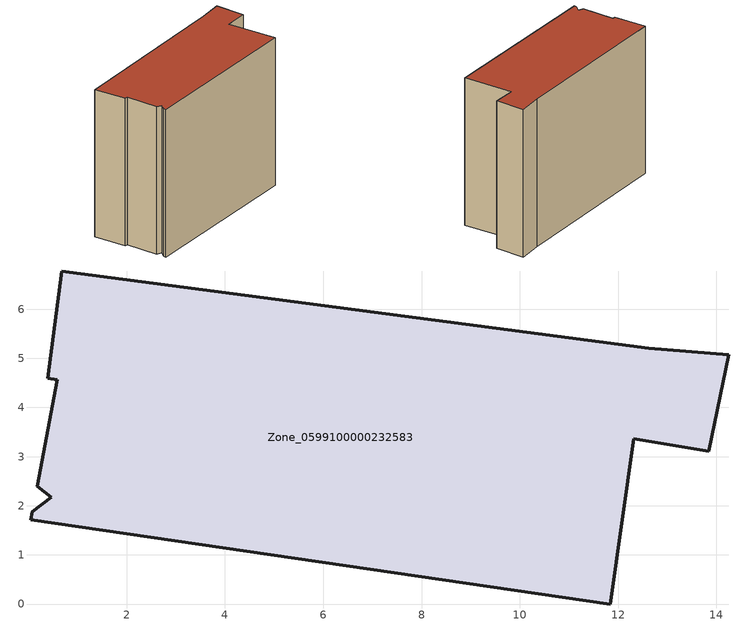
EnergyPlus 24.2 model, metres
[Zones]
Zone_0599100000232583
 floor ground (C_G): 12.63,5.21 14.25,5.07 13.85,3.11 12.32,3.36 11.84,0 0.05,1.72 0.08,1.88 0.47,2.17 0.18,2.39 0.58,4.57 0.39,4.59 0.68,6.78 z0
 wall outside (C_F): 0.39,4.59 0.58,4.57 0.18,2.39 0.47,2.17 0.08,1.88 0.05,1.72 11.84,0 12.32,3.36 13.85,3.11 14.25,5.07 12.63,5.21 0.68,6.78 0.39,4.59 z0:9.96
 roof outside (C_R): 0.47,2.17 0.08,1.88 0.05,1.72 11.84,0 12.32,3.36 13.85,3.11 14.25,5.07 12.63,5.21 0.68,6.78 0.39,4.59 0.58,4.57 0.18,2.39 z9.96
[BUILDING]
Pand.0599100000232583: North Axis=0; Terrain=City; Loads Convergence Tolerance Value=0.04; Temperature Convergence Tolerance Value=0.4; Solar Distribution=FullExterior; Maximum Number of Warmup Days=25; Minimum Number of Warmup Days=1
[Site:Location]
Rotterdam.The.Hague.AP_ZH_NLD Design_Conditions: Latitude=51.96; Longitude=4.45; Time Zone=1; Elevation=-4.5
[SITE:GROUNDTEMPERATURE:BUILDINGSURFACE]
18, 18, 18, 18, 18, 18, 18, 18, 18, 18, 18, 18
[MATERIAL] Thermal Absorptance=0.9; Solar Absorptance=0.7; Visible Absorptance=0.7
Name | Roughness | Thickness | Conductivity | Density | Specific Heat
G.TI.1946 | MediumSmooth | 0.15 | 1 | 540 | 1210
F.TI.1946 | Rough | 0.3 | 0.857143 | 1920 | 840
R.TI.1946 | MediumRough | 0.2 | 0.1 | 1500 | 1000
[CONSTRUCTION]
C_G: G.TI.1946
C_F: F.TI.1946
C_R: R.TI.1946
[ZONE]
Zone_0599100000232583: Type=1; Multiplier=1; Ceiling Height=Autocalculate; Volume=Autocalculate; Floor Area=autocalculate; Part of Total Floor Area=Yes
[ZONEINFILTRATION:DESIGNFLOWRATE]
Infil_Zone_0599100000232583: Zone or ZoneList or Space or SpaceList=Zone_0599100000232583; Schedule=AlwaysOn; Design Flow Rate Calculation Method=Flow/Area; Flow Rate per Floor Area=0.003; Constant Term Coefficient=1; Temperature Term Coefficient=0; Velocity Term Coefficient=0; Velocity Squared Term Coefficient=0
[HVACTEMPLATE:ZONE:IDEALLOADSAIRSYSTEM]
Zone_0599100000232583: Maximum Heating Supply Air Temperature=50; Minimum Cooling Supply Air Temperature=13; Maximum Heating Supply Air Humidity Ratio=0.0156; Minimum Cooling Supply Air Humidity Ratio=0.0077; Heating Limit=NoLimit; Cooling Limit=NoLimit; Dehumidification Control Type=ConstantSensibleHeatRatio; Cooling Sensible Heat Ratio=0.7; Dehumidification Setpoint=60; Humidification Control Type=None; Humidification Setpoint=30; Outdoor Air Method=None; Outdoor Air Flow Rate per Person=0.00944; Outdoor Air Flow Rate per Zone Floor Area=0; Outdoor Air Flow Rate per Zone=0; Demand Controlled Ventilation Type=None; Outdoor Air Economizer Type=NoEconomizer; Heat Recovery Type=None; Sensible Heat Recovery Effectiveness=0.7; Latent Heat Recovery Effectiveness=0.65
[ZONECONTROL:THERMOSTAT]
ThermostatControl_Zone_0599100000232583: Zone or ZoneList=Zone_0599100000232583; Control Type Schedule=DualSetpointControlType; Control 1=Thermostat_Zone_0599100000232583; Temperature Difference Between Cutout And Setpoint=0
[THERMOSTATSETPOINT:DUALSETPOINT]
Thermostat_Zone_0599100000232583: Heating Setpoint Temperature Schedule=HeatingSetpoint_Zone_0599100000232583; Cooling Setpoint Temperature Schedule=CoolingSetpoint_Zone_0599100000232583
[SCHEDULE:COMPACT]
HeatingSetpoint_Zone_0599100000232583: Through: 12/31, For: AllDays, Until: 24:00, 21
CoolingSetpoint_Zone_0599100000232583: Through: 12/31, For: AllDays, Until: 24:00, 24
DualSetpointControlType: Through: 12/31, For: AllDays, Until: 24:00, 4
AlwaysOn: Through: 12/31, For: AllDays, Until: 24:00, 1
